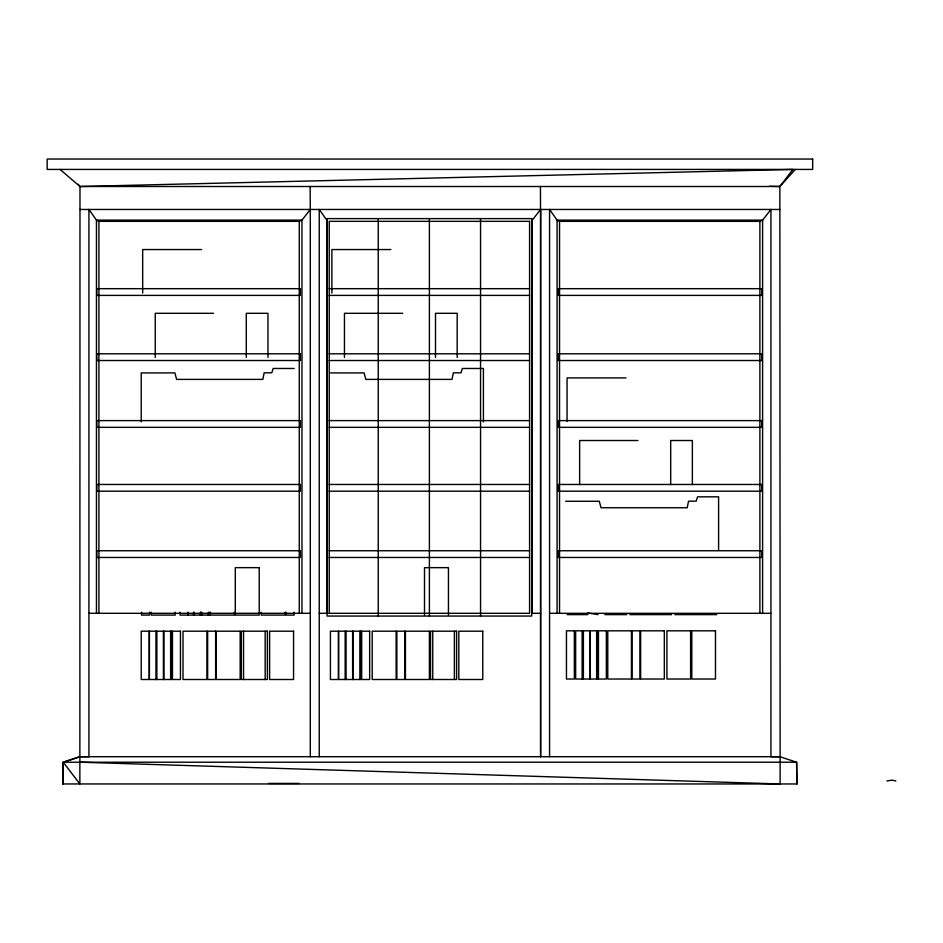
<?xml version="1.0" encoding="UTF-8"?>
<svg xmlns="http://www.w3.org/2000/svg" width="943" height="943" viewBox="0 0 943 943"><rect width="100%" height="100%" fill="white"/><g stroke="black" fill="none" stroke-linecap="round" stroke-linejoin="round"><path stroke-width="1.41" d="M796.859 783.963L79.86 783.951L63.216 762.215L796.623 762.215L796.859 783.963L796.623 762.215L779.861 756.71L79.978 756.71L63.216 762.215L62.981 783.963L63.216 762.215L79.978 756.71L88.925 756.699L88.925 209.464L96.457 220.132L98.909 221.346L299.261 221.346L301.972 220.132L310.294 209.464L310.129 186.502M79.955 762.215L780.132 783.951L779.861 186.502L792.922 169.422L79.978 186.502L60.034 169.422M540.61 209.464L540.61 756.699L540.61 209.464L532.288 220.132L532.288 613.304M78.234 184.227L79.978 186.502L779.861 186.502L795.303 169.422M549.557 756.71L549.557 209.464L557.089 220.143L559.541 221.357L759.893 221.357L762.604 220.143L770.926 209.464L770.926 756.71L779.861 756.71M886.868 780.981L891.972 780.132L895.85 780.981M79.978 209.464L779.861 209.464M201.613 249.553L142.676 249.553L142.676 293.025M390.826 249.553L331.877 249.553L331.877 293.025M329.225 288.676L529.577 288.676M329.225 295.395L529.577 295.395M213.542 313.312L155.241 313.312L155.241 357.444M402.755 313.312L344.454 313.312L344.454 357.444M329.225 353.802L529.577 353.802M329.225 360.521L529.577 360.521M294.204 368.477L273.152 368.477L271.784 372.827L264.17 372.827L262.814 379.392L176.6 379.392L174.903 372.909L141.226 372.909L141.226 421.851M330.427 372.909L364.116 372.909L365.813 379.392L452.015 379.392L453.371 372.827L460.997 372.827L462.365 368.477L483.417 368.477L483.417 421.922M626.011 377.907L567.061 377.907L567.061 421.391M329.225 420.613L529.577 420.613M329.225 427.332L529.577 427.332M637.94 440.522L579.639 440.522L579.639 484.667M329.225 484.466L529.577 484.466M329.225 491.185L529.577 491.185M565.611 501.263L599.3 501.263L600.997 507.747L687.199 507.747L688.555 501.181L696.182 501.181L697.549 496.843L718.601 496.82L718.601 550.24M329.225 550.747L529.577 550.747M329.225 557.466L529.577 557.466M88.925 613.304L310.294 613.304M319.241 613.304L328.034 613.304M531.817 613.304L540.61 613.304M549.557 613.315L770.926 613.315M567.167 614.624L587.701 614.624L587.772 613.009L598.051 614.636M604.852 614.624L626.859 614.624M629.853 614.624L650.47 614.624M651.047 614.624L671.675 614.624M674.775 614.624L716.774 614.624M268.519 783.421L299.096 783.421M62.981 783.963L79.86 783.951L79.978 186.502M769.571 186.254L779.861 186.502M540.445 186.502L540.528 209.464M762.604 613.315L762.604 220.143L557.089 220.143L557.089 613.315M759.893 221.357L759.893 613.315M692.362 484.667L692.362 440.522L670.685 440.522L670.685 484.667M596.648 630.82L596.648 679.031M590.035 630.82L590.035 679.031M589.87 630.82L589.87 679.031M583.399 630.82L583.399 679.031M582.126 630.82L582.126 679.031M559.541 221.357L559.541 613.315M480.553 218.611L480.553 616.05M457.178 357.444L457.178 313.312L435.501 313.312L435.501 357.444M454.385 631.197L454.385 679.502M448.444 615.095L448.444 567.651L424.503 567.651L424.503 615.095M432.754 631.197L432.754 679.502M429.395 218.611L429.395 616.05M378.249 218.611L378.249 616.05M359.849 631.197L359.849 679.502M353.154 631.197L353.154 679.502M352.623 631.197L352.623 679.502M346.081 631.197L346.081 679.502M345.162 631.197L345.162 679.502M326.773 613.304L326.773 220.132L319.241 209.464L319.241 756.699M310.294 209.464L310.294 756.699M301.972 613.304L301.972 220.132L96.457 220.132L96.457 613.304M299.261 221.346L299.261 613.304M294.145 612.16L294.145 615.095L286.165 615.095L286.165 612.16M285.199 612.219L285.199 615.095L261.258 615.095L261.258 612.219M267.965 357.444L267.965 313.312L246.288 313.312L246.288 357.444M265.172 631.197L265.172 679.502M243.542 631.197L243.542 679.502M234.371 612.219L234.371 615.095L210.419 615.095L210.419 612.219M209.664 612.196L209.664 615.095L180.066 615.095L180.066 612.196M208.368 612.196L208.368 615.095M201.684 612.196L201.684 615.095M200.776 612.196L200.776 615.095M200.399 612.196L200.399 615.095M194.234 612.196L194.234 615.095M193.527 612.196L193.527 615.095M188.046 612.196L188.046 615.095M175.186 612.172L175.186 615.095L151.245 615.095L151.245 612.172M170.636 631.197L170.636 679.502M163.941 631.197L163.941 679.502M163.41 631.197L163.41 679.502M156.868 631.197L156.868 679.502M155.949 631.197L155.949 679.502M149.513 612.196L149.513 615.095L141.521 615.095L141.521 612.196M98.909 221.346L98.909 613.304M812.666 159.049L47.15 159.037L47.15 169.422L812.666 169.422L812.666 159.049M531.699 218.611L327.103 218.611L327.103 616.05L531.699 616.05L531.699 218.611M529.577 221.346L329.225 221.346L329.225 613.304L529.577 613.304L529.577 221.346M300.357 288.676L96.764 288.676L96.764 295.395L300.357 295.395L300.357 288.676M761.838 288.676L558.244 288.676L558.244 295.395L761.838 295.395L761.838 288.676M300.357 353.802L96.764 353.802L96.764 360.521L300.357 360.521L300.357 353.802M761.838 353.802L558.244 353.802L558.244 360.521L761.838 360.521L761.838 353.802M300.357 420.613L96.764 420.613L96.764 427.332L300.357 427.332L300.357 420.613M761.838 420.613L558.244 420.613L558.244 427.332L761.838 427.332L761.838 420.613M300.357 484.466L96.764 484.466L96.764 491.185L300.357 491.185L300.357 484.466M761.838 484.466L558.244 484.466L558.244 491.185L761.838 491.185L761.838 484.466M300.357 550.747L96.764 550.747L96.764 557.466L300.357 557.466L300.357 550.747M761.838 550.747L558.244 550.747L558.244 557.466L761.838 557.466L761.838 550.747M259.231 567.651L235.29 567.651L235.29 615.095L259.231 615.095L259.231 567.651M574.346 630.82L566.46 630.82L566.46 679.031L574.346 679.031L574.346 630.82M597.921 630.82L575.654 630.82L575.654 679.031L597.921 679.031L597.921 630.82M606.349 630.82L598.451 630.82L598.451 679.031L606.349 679.031L606.349 630.82M631.456 630.82L607.775 630.82L607.775 679.031L631.456 679.031L631.456 630.82M639.943 630.82L632.046 630.82L632.046 679.031L639.943 679.031L639.943 630.82M664.32 630.82L640.639 630.82L640.639 679.031L664.32 679.031L664.32 630.82M690.606 630.82L666.925 630.82L666.925 679.031L690.606 679.031L690.606 630.82M715.478 630.82L691.797 630.82L691.797 679.031L715.478 679.031L715.478 630.82M149.206 631.197L141.226 631.197L141.226 679.502L149.206 679.502L149.206 631.197M171.921 631.197L149.407 631.197L149.407 679.502L171.921 679.502L171.921 631.197M180.443 631.197L172.463 631.197L172.463 679.502L180.443 679.502L180.443 631.197M206.941 631.197L183.001 631.197L183.001 679.502L206.941 679.502L206.941 631.197M215.629 631.197L207.649 631.197L207.649 679.502L215.629 679.502L215.629 631.197M240.17 631.197L216.23 631.197L216.23 679.502L240.17 679.502L240.17 631.197M267.388 631.197L241.337 631.197L241.337 679.502L267.388 679.502L267.388 631.197M293.556 631.197L269.615 631.197L269.615 679.502L293.556 679.502L293.556 631.197M338.419 631.197L330.427 631.197L330.427 679.502L338.419 679.502L338.419 631.197M361.134 631.197L338.62 631.197L338.62 679.502L361.134 679.502L361.134 631.197M369.656 631.197L361.676 631.197L361.676 679.502L369.656 679.502L369.656 631.197M396.154 631.197L372.214 631.197L372.214 679.502L396.154 679.502L396.154 631.197M404.842 631.197L396.862 631.197L396.862 679.502L404.842 679.502L404.842 631.197M429.383 631.197L405.443 631.197L405.443 679.502L429.383 679.502L429.383 631.197M456.601 631.197L430.538 631.197L430.538 679.502L456.601 679.502L456.601 631.197M482.769 631.197L458.828 631.197L458.828 679.502L482.769 679.502L482.769 631.197"/></g></svg>
